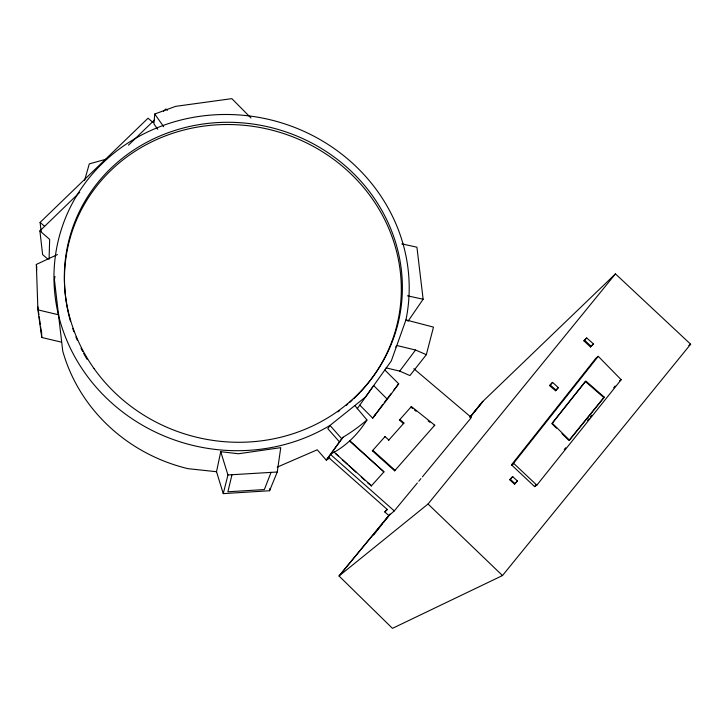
<?xml version="1.0" encoding="UTF-8"?>
<svg xmlns="http://www.w3.org/2000/svg" width="727" height="727" viewBox="0 0 727 727"><rect width="100%" height="100%" fill="white"/><g stroke="black" fill="none" stroke-linecap="round" stroke-linejoin="round"><path stroke-width="1.09" d="M49.072 259.294L49.663 239.383L39.894 230.904L79.716 192.355M250.988 117.974L231.84 98.645L175.643 106.351L154.733 114.021L153.933 123.899L157.704 129.252M277.251 472.005L280.758 447.65L238.511 453.757L220.744 451.703L216.519 471.714L223.253 493.624L269.572 490.743L277.251 472.005L227.942 474.967L223.253 493.624M269.572 490.743L269.89 488.553M54.943 276.387L54.425 279.722L62.722 350.977A168.446 159.367 14.5 0 0 188.048 468.679L216.519 471.714M231.968 474.722L227.915 491.779L264.346 489.571L271.053 472.377M386.082 367.862L399.705 371.124L409.928 375.559L426.322 354.685L433.483 327.123L405.939 319.925A178.342 167.337 15.1 0 0 219.527 114.593A178.342 167.337 15.1 0 0 63.403 331.557A178.342 167.337 15.1 0 0 330.013 425.431L341.763 438.744L326.305 460.136L317.226 449.786L277.223 467.134M84.568 180.441L89.294 163.875L106.733 159.031M405.939 319.925L391.299 360.937L365.508 397.015L330.013 425.431L327.841 428.703L339.464 441.889M408.001 321.298L423.132 299.224L416.925 247.198L401.831 243.872M382.965 404.239L372.706 418.134L359.792 405.121L373.696 385.564L387.337 399.25L372.706 418.134M384.837 369.97L398.687 383.82L387.337 399.25M395.706 347.079L396.806 345.507L415.553 350.014L426.322 354.685M357.184 408.765L359.792 405.121M354.858 405.548L366.953 419.988A186.121 174.816 16.1 0 1 342.99 437.272L326.305 460.136A173.526 164.411 15.4 0 0 329.822 457.955M367.88 483.082L371.47 485.79L334.193 452.221C347.824 444.451 358.584 433.183 366.953 419.988M399.705 371.124L415.553 350.014M384.238 402.513L391.117 393.616M393.87 390.054L398.687 383.82M373.651 534.999L381.975 524.421M383.365 522.658L388.918 515.616L394.279 510.908L417.343 482.973M511.49 464.844L595.822 358.329L598.248 356.321L621.176 379.712L536.826 485.182L534.599 486.599L511.49 464.844L513.571 463.299L598.248 356.321M534.618 486.617L536.026 484.845M564.27 449.559L565.679 447.796M587.561 420.442L588.979 418.679M590.388 416.907L591.796 415.144M613.688 387.791L615.097 386.028M470.378 416.871L482.855 401.404L615.451 273.888L690.65 344.216L502.484 575.557L392.462 628.355L339.027 576.002L390.09 514.025M470.033 417.234L482.855 401.404L469.915 417.116M604.246 397.142L569.45 440.153L552.302 423.241L585.844 381.048L604.246 397.142L568.959 440.489L561.953 433.583M386.973 509.345L384.792 511.962L388.918 515.616L339.027 576.002L428.039 504.011L615.451 273.888M418.788 481.229L420.951 478.602M422.396 476.857L471.405 417.498L413.827 368.707M341.763 438.744L342.99 437.272M514.48 484.127L517.379 480.965L512.726 476.648L512.117 477.085L509.763 479.747L514.48 484.127L517.379 480.965M555.501 390.744L558.318 387.636L552.584 382.393L551.92 382.956L549.648 385.646L555.501 390.744L558.318 387.636M549.648 385.646L552.584 382.393M372.36 450.84L372.797 450.331L395.115 470.342L394.643 470.814L372.36 450.84L385.019 436.609L388.845 440.035M384.565 437.136L385.019 436.609M399.423 420.024L399.895 419.479L403.921 423.059L403.44 423.614L399.423 420.024L411.4 406.557L434.728 425.195L394.643 470.814M411.4 406.557L410.909 407.129L412.636 408.51M509.763 479.747L512.726 476.648M388.391 440.562L403.921 423.059M371.17 486.099L383.956 471.878L349.851 440.716M590.46 346.979L593.468 343.916L586.707 337.973L586.007 338.591L583.908 340.818L590.46 346.979L593.468 343.916M583.908 340.818L586.707 337.973M383.956 471.878L349.578 441.071M434.201 425.74L434.728 425.195M128.479 145.155L154.478 119.973M163.421 111.322L165.865 108.959L167.437 110.295M41.121 231.386L40.103 222.398L148.044 118.21L153.07 122.472M384.792 511.962L387.409 509.591L328.368 457.31M619.459 380.966L621.176 379.712M511.844 465.135L513.925 463.599L536.826 485.182M688.805 345.543L690.65 344.216M334.447 451.876L330.476 454.43L394.279 510.908M61.522 342.163L41.775 337.492L37.913 309.866L36.35 264.428L57.397 254.614M407.447 295.816L423.132 299.224M37.913 309.866L58.932 314.882M414.363 409.892L416.08 411.264M428.158 420.915L429.884 422.296M40.103 222.398L44.683 226.379M550.303 385.092L556.164 390.199M47.728 259.039L42.629 254.604L39.894 230.904M603.728 397.524L585.344 381.448L551.829 423.596L556.5 428.203M335.838 453.73L338.3 455.983M342.408 459.746L347.342 464.262M348.987 465.771L356.384 472.55M361.31 477.066L364.6 480.074M510.381 479.32L515.107 483.7M584.599 340.209L591.169 346.379M428.039 504.011L502.484 575.557M154.733 114.021L163.666 126.689M220.744 451.703L227.942 474.967M37.804 306.721L38.113 308.966M38.431 311.211L38.894 314.573M39.203 316.818L40.303 324.66M40.612 326.905L41.394 332.512M36.459 267.681L36.75 269.899M36.35 264.428L36.786 267.763M41.575 331.83L41.775 337.492M70.455 321.17A169.127 158.75 15.3 0 1 269.744 129.588A169.127 158.75 15.3 0 1 360.792 391.626M360.029 392.435A169.127 158.75 15.3 0 1 353.685 398.778M352.032 400.313A169.127 158.75 15.3 0 1 349.496 402.585M347.77 404.076A169.127 158.75 15.3 0 1 346.025 405.548M339.727 410.491A169.127 158.75 15.3 0 1 337.882 411.855M87.04 359.274A169.127 158.75 15.3 0 1 83.669 353.377M82.596 351.377A169.127 158.75 15.3 0 1 81.042 348.342M77.226 340.118A169.127 158.75 15.3 0 1 75.917 336.992M73.89 331.739A169.127 158.75 15.3 0 1 72.773 328.577M375.359 414.581A173.526 164.411 15.4 0 1 374.051 416.407M94.11 368.644A169.736 159.249 15.3 0 0 385.955 355.748A169.736 159.249 15.3 0 0 220.017 122.454A169.736 159.249 15.3 0 0 94.11 368.644"/></g></svg>
